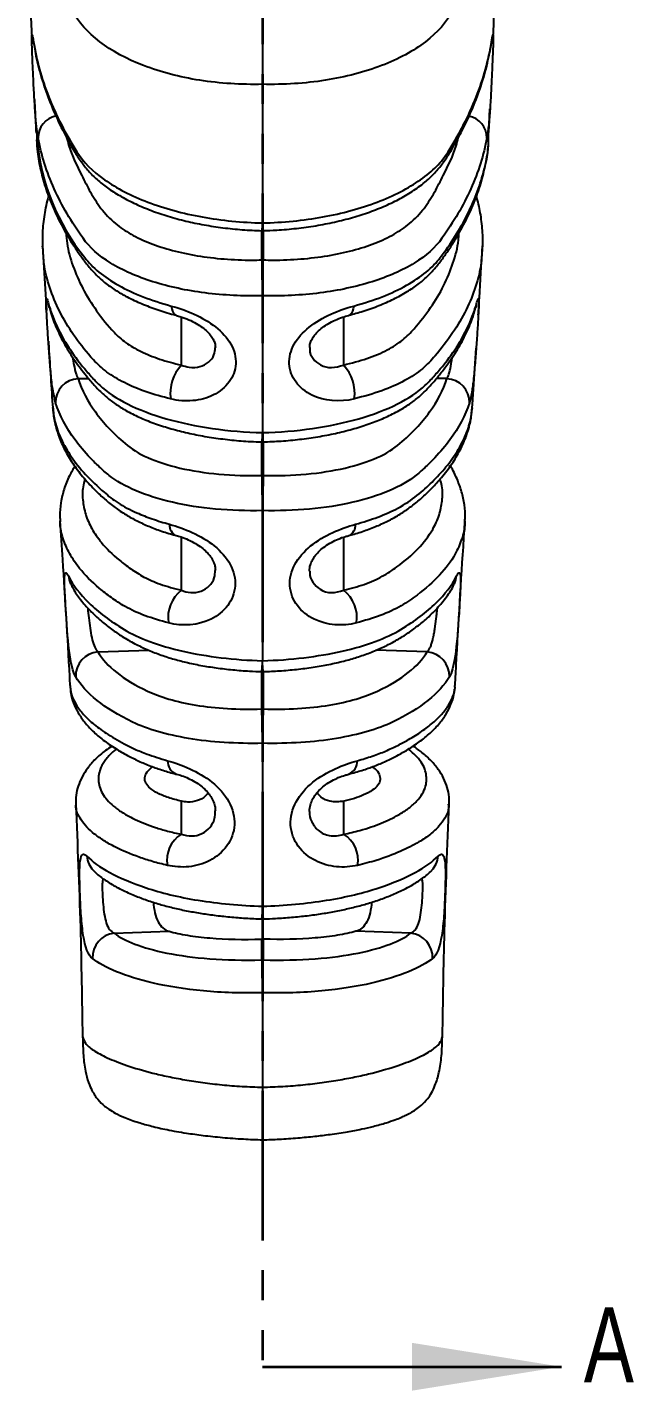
# Model space of a CAD drawing. Header units: millimetres. Extents: x 1 to 107, y 1 to 69.
# Drawn here: x 47.83 to 54.27, y 25.86 to 40.33 of the extents above; entities that cross this region are included whole.
import ezdxf

# ---------------------------------------------------------------- set-up
doc = ezdxf.new("R2010")
doc.units = ezdxf.units.MM
doc.header["$LTSCALE"] = 0.25
doc.linetypes.add('PHANTOM', pattern=[12.7, 6.35, -1.27, 1.27, -1.27, 1.27, -1.27])
doc.styles.add('SLDTEXTSTYLE0', font='TXT', dxfattribs={"width": 0.75})

msp = doc.modelspace()

# ---------------------------------------------------------------- linework, layer by layer
at = {"color": 7, "linetype": 'PHANTOM', "lineweight": 35}
msp.add_line((50.325, 54.442), (50.325, 26.113), dxfattribs=at)
at = {"color": 7, "linetype": 'Continuous', "lineweight": 25}
for p, q in [((50.325, 40.409), (50.325, 39.728)), ((52.728, 39.215), (52.741, 39.468)), ((47.927, 39.21), (47.929, 39.14)), ((52.725, 39.155), (52.724, 39.215)), ((52.726, 39.135), (52.726, 39.155)), ((47.987, 38.008), (48.03, 37.326)), ((47.993, 37.973), (47.989, 38.008)), ((52.658, 38.013), (52.655, 37.955)), ((52.555, 36.329), (52.594, 36.928)), ((48.095, 36.326), (48.098, 36.301)), ((52.55, 36.298), (52.554, 36.329)), ((48.176, 35.081), (48.177, 35.094)), ((52.473, 35.095), (52.473, 35.081)), ((48.287, 34.424), (48.287, 34.424)), ((49.463, 31.766), (49.463, 32.116)), ((51.187, 31.766), (51.187, 32.116)), ((48.748, 30.716), (49.332, 30.736)), ((51.901, 30.716), (51.317, 30.736)), ((50.316, 30.433), (50.316, 30.653)), ((50.333, 30.653), (50.333, 30.433))]:
    msp.add_line(p, q, dxfattribs=at)
at = {"color": 8, "linetype": 'Continuous', "lineweight": 25}
for p, q in [((47.894, 40.157), (47.892, 40.18)), ((52.758, 40.18), (52.755, 40.157)), ((47.941, 39.159), (47.931, 39.232)), ((52.712, 39.18), (52.708, 39.159)), ((50.316, 37.863), (50.316, 38.174)), ((50.333, 38.175), (50.333, 37.863)), ((49.463, 36.747), (49.463, 37.258)), ((51.187, 36.747), (51.187, 37.258)), ((48.366, 36.603), (48.476, 36.606)), ((52.283, 36.603), (52.173, 36.606)), ((48.127, 36.346), (48.103, 36.453)), ((50.316, 35.576), (50.316, 35.932)), ((50.333, 35.931), (50.333, 35.576)), ((49.463, 34.356), (49.463, 34.921)), ((51.187, 34.356), (51.187, 34.921)), ((48.576, 33.702), (49.119, 33.72)), ((52.073, 33.702), (51.528, 33.72)), ((50.316, 33.096), (50.316, 33.493)), ((50.333, 33.493), (50.333, 33.096))]:
    msp.add_line(p, q, dxfattribs=at)
at = {"color": 7, "linetype": 'Continuous', "lineweight": 35}
msp.add_line((50.325, 26.113), (53.5, 26.113), dxfattribs=at)
at = {"color": 8, "linetype": 'Continuous', "lineweight": 25, "flags": 128}
for points in [[(50.331, 38.173), (50.331, 38.173), (50.33, 38.177), (50.329, 38.187), (50.328, 38.204), (50.326, 38.227), (50.325, 38.256)], [(48.059, 37.357), (48.059, 37.357), (48.052, 37.398)], [(49.355, 37.374), (49.36, 37.344), (49.368, 37.318), (49.378, 37.297), (49.392, 37.283), (49.407, 37.275), (49.408, 37.275)], [(51.294, 37.374), (51.289, 37.344), (51.281, 37.318), (51.271, 37.297), (51.257, 37.283), (51.242, 37.275), (51.242, 37.275)], [(52.597, 37.398), (52.59, 37.357), (52.59, 37.357)], [(50.317, 33.492), (50.317, 33.492), (50.318, 33.496), (50.319, 33.506), (50.32, 33.523), (50.322, 33.547), (50.323, 33.575), (50.325, 33.609)], [(50.332, 33.492), (50.332, 33.492), (50.331, 33.496), (50.33, 33.506), (50.329, 33.523), (50.328, 33.547), (50.326, 33.575), (50.325, 33.609)]]:
    msp.add_lwpolyline(points, dxfattribs=at)
at = {"color": 8, "linetype": 'Continuous', "lineweight": 25}
for centre, radius, start, end in [((48.176, 39.16), 0.236, 100.9789, 180.2056), ((52.468, 39.156), 0.24, 0.6944, 78.2904), ((50.241, 39.348), 2.321, 185.137, 218.9459), ((49.876, 38.25), 0.449, 350.0526, 0.6967), ((49.62, 36.031), 0.705, 351.7797, 359.8715), ((51.051, 36.032), 0.726, 180.2177, 188.0696), ((49.459, 35.049), 0.123, 176.5123, 245.0131), ((51.19, 35.049), 0.123, 294.8909, 3.5025), ((48.482, 34.524), 0.219, 184.0306, 206.7478), ((52.167, 34.524), 0.219, 333.323, 355.9693), ((49.468, 32.544), 0.152, 178.9116, 247.1578), ((51.181, 32.544), 0.151, 292.6932, 1.1054), ((48.687, 31.544), 0.227, 182.691, 225.0428), ((51.962, 31.544), 0.227, 314.9755, 357.3089), ((49.13, 31.005), 1.195, 353.3434, 359.8719), ((51.521, 31.005), 1.196, 180.1305, 186.6532)]:
    msp.add_arc(centre, radius, start, end, dxfattribs=at)
at = {"color": 7, "linetype": 'Continuous', "lineweight": 25}
for centre, radius, start, end in [((50.325, 38.423), 0.25, 268.4704, 271.5296), ((50.325, 37.579), 0.285, 88.2446, 91.7554), ((58.363, 37.858), 8.047, 179.958, 182.6686), ((42.286, 37.858), 8.047, 357.3314, 0.042), ((49.778, 36.449), 0.433, 136.6186, 188.1391), ((50.871, 36.449), 0.433, 351.8609, 43.3814), ((48.379, 36.351), 0.252, 92.9911, 181.1624), ((52.27, 36.351), 0.252, 358.8376, 87.0089), ((50.325, 36.18), 0.25, 268.3594, 271.6406), ((58.693, 35.585), 8.377, 180.0607, 182.616), ((50.325, 35.303), 0.273, 88.1684, 91.8316), ((41.957, 35.585), 8.377, 357.384, 359.9393), ((49.682, 34.071), 0.36, 127.5527, 189.6747), ((50.967, 34.071), 0.36, 350.3253, 52.4473), ((48.598, 33.445), 0.258, 94.793, 181.9434), ((52.052, 33.445), 0.258, 358.0566, 85.207), ((50.325, 33.742), 0.25, 268.259, 271.741), ((59.005, 33.123), 8.69, 180.178, 182.5739), ((50.325, 32.832), 0.264, 88.1059, 91.8941), ((41.644, 33.123), 8.69, 357.4261, 359.822), ((49.628, 31.494), 0.319, 121.2396, 190.4549), ((51.021, 31.494), 0.319, 349.5451, 58.7604), ((50.325, 31.117), 0.25, 268.1704, 271.8296), ((48.78, 30.456), 0.262, 96.8819, 181.926), ((51.87, 30.456), 0.262, 358.074, 83.1181), ((59.345, 30.483), 9.029, 180.3175, 182.5389), ((50.325, 30.176), 0.257, 88.0575, 91.9425), ((41.304, 30.483), 9.029, 357.4611, 359.6825)]:
    msp.add_arc(centre, radius, start, end, dxfattribs=at)
for points, knots in [([(47.826, 42.363), (47.827, 42.095), (47.831, 41.491), (47.85, 40.782), (47.869, 40.335), (47.874, 40.235)], [0, 0, 0, 0, 0.382042, 0.862355, 1, 1, 1, 1]), ([(52.775, 40.23), (52.789, 40.582), (52.817, 41.305), (52.821, 42.004), (52.823, 42.363)], [0, 0, 0, 0, 0.487192, 1, 1, 1, 1]), ([(50.325, 39.728), (50.096, 39.723), (49.874, 39.737), (49.443, 39.804), (49.243, 39.857), (48.7, 40.065), (48.432, 40.27), (48.306, 40.504)], [0, 0, 0, 0, 0.25, 0.25, 0.5, 0.5, 1, 1, 1, 1]), ([(52.343, 40.504), (52.281, 40.388), (52.184, 40.278), (51.927, 40.081), (51.77, 39.996), (51.407, 39.857), (51.208, 39.805), (50.776, 39.737), (50.553, 39.723), (50.325, 39.728)], [0, 0, 0, 0, 0.25, 0.25, 0.5, 0.5, 0.75, 0.75, 1, 1, 1, 1]), ([(52.775, 40.248), (52.776, 40.231), (52.776, 40.198), (52.771, 40.071), (52.764, 39.903), (52.755, 39.708), (52.745, 39.508), (52.731, 39.329), (52.72, 39.224), (52.713, 39.185), (52.712, 39.18)], [0, 0, 0, 0, 0.139308, 0.278023, 0.416755, 0.556072, 0.696442, 0.838016, 0.980491, 1, 1, 1, 1]), ([(47.931, 39.232), (47.928, 39.248), (47.92, 39.303), (47.909, 39.446), (47.897, 39.639), (47.888, 39.839), (47.88, 40.02), (47.875, 40.156), (47.872, 40.229), (47.874, 40.235), (47.874, 40.236)], [0, 0, 0, 0, 0.063477, 0.219055, 0.373135, 0.525923, 0.678114, 0.830427, 0.983313, 1, 1, 1, 1]), ([(47.887, 40.199), (47.887, 40.198), (47.887, 40.196), (47.89, 40.182), (47.893, 40.164), (47.894, 40.156)], [0, 0, 0, 0, 0.265713, 0.681379, 1, 1, 1, 1]), ([(47.892, 40.18), (47.923, 39.984), (47.978, 39.788), (48.132, 39.397), (48.233, 39.202), (48.354, 39.01)], [0, 0, 0, 0, 0.5, 0.5, 1, 1, 1, 1]), ([(47.899, 40.149), (47.903, 40.118), (47.919, 40.009), (47.967, 39.822), (48.044, 39.588), (48.142, 39.355), (48.243, 39.162), (48.327, 39.011), (48.402, 38.898), (48.483, 38.797), (48.579, 38.703), (48.692, 38.616), (48.825, 38.533), (48.976, 38.456), (49.143, 38.386), (49.322, 38.325), (49.509, 38.275), (49.704, 38.234), (49.904, 38.204), (50.11, 38.182), (50.248, 38.177), (50.318, 38.174)], [0, 0, 0, 0, 0.03683, 0.129841, 0.223648, 0.318276, 0.41342, 0.464409, 0.50643, 0.544987, 0.581336, 0.619858, 0.660329, 0.70296, 0.745821, 0.788549, 0.830835, 0.872703, 0.914903, 0.95744, 1, 1, 1, 1]), ([(50.331, 38.175), (50.379, 38.176), (50.498, 38.179), (50.685, 38.197), (50.891, 38.225), (51.091, 38.264), (51.282, 38.312), (51.463, 38.37), (51.633, 38.438), (51.791, 38.514), (51.935, 38.601), (52.059, 38.693), (52.16, 38.79), (52.24, 38.888), (52.311, 38.993), (52.373, 39.103), (52.453, 39.25), (52.549, 39.448), (52.639, 39.684), (52.71, 39.921), (52.74, 40.079), (52.754, 40.157)], [0, 0, 0, 0, 0.029426, 0.072384, 0.115285, 0.158074, 0.200752, 0.243054, 0.285257, 0.327963, 0.371045, 0.414488, 0.450929, 0.488677, 0.528678, 0.572197, 0.62148, 0.71639, 0.812007, 0.906891, 1, 1, 1, 1]), ([(52.296, 39.01), (52.326, 39.059), (52.355, 39.106), (52.41, 39.203), (52.436, 39.251), (52.511, 39.397), (52.555, 39.494), (52.672, 39.788), (52.726, 39.984), (52.758, 40.18)], [0, 0, 0, 0, 0.125, 0.125, 0.25, 0.25, 0.5, 0.5, 1, 1, 1, 1]), ([(52.755, 40.156), (52.757, 40.166), (52.758, 40.177), (52.759, 40.181), (52.759, 40.181)], [0, 0, 0, 0, 0.986771, 1, 1, 1, 1]), ([(52.759, 40.181), (52.761, 40.189), (52.763, 40.199), (52.762, 40.198), (52.762, 40.198)], [0, 0, 0, 0, 0.711882, 1, 1, 1, 1]), ([(50.325, 39.728), (50.325, 39.606), (50.325, 39.361), (50.325, 38.874), (50.325, 38.503), (50.325, 38.256)], [0, 0, 0, 0, 0.0394172, 0.0789277, 0.1537395, 0.1537395, 0.1537395, 0.1537395]), ([(47.902, 39.568), (47.904, 39.522), (47.909, 39.404), (47.916, 39.283), (47.92, 39.209)], [0, 0, 0, 0, 0.3853079, 1, 1, 1, 1]), ([(47.924, 39.139), (47.927, 39.097), (47.933, 38.987), (47.967, 38.812), (48.023, 38.611), (48.101, 38.41), (48.199, 38.21), (48.301, 38.039), (48.392, 37.905), (48.468, 37.803), (48.552, 37.708), (48.647, 37.622), (48.759, 37.542), (48.889, 37.468), (49.038, 37.398), (49.204, 37.336), (49.328, 37.295), (49.399, 37.278), (49.408, 37.276)], [0, 0, 0, 0, 0.061228, 0.158422, 0.256842, 0.356702, 0.458091, 0.560961, 0.618637, 0.671435, 0.715898, 0.75741, 0.80173, 0.846375, 0.895637, 0.94468, 0.99299, 1, 1, 1, 1]), ([(48.419, 38.093), (48.295, 38.265), (48.192, 38.441), (48.032, 38.797), (47.975, 38.977), (47.941, 39.159)], [0, 0, 0, 0, 0.5, 0.5, 1, 1, 1, 1]), ([(51.241, 37.276), (51.292, 37.29), (51.404, 37.321), (51.563, 37.378), (51.72, 37.447), (51.858, 37.523), (51.978, 37.602), (52.076, 37.687), (52.158, 37.774), (52.23, 37.867), (52.3, 37.967), (52.391, 38.108), (52.49, 38.285), (52.583, 38.492), (52.654, 38.699), (52.701, 38.906), (52.724, 39.046), (52.725, 39.117), (52.725, 39.119)], [0, 0, 0, 0, 0.04134, 0.090725, 0.139806, 0.189759, 0.234824, 0.276597, 0.319651, 0.365352, 0.415106, 0.47986, 0.585794, 0.690706, 0.794189, 0.896107, 0.99647, 1, 1, 1, 1]), ([(52.708, 39.159), (52.674, 38.977), (52.617, 38.797), (52.497, 38.53), (52.451, 38.441), (52.349, 38.266), (52.292, 38.181), (52.23, 38.093)], [0, 0, 0, 0, 0.5, 0.5, 0.75, 0.75, 1, 1, 1, 1]), ([(48.354, 39.01), (48.419, 38.904), (48.518, 38.805), (48.71, 38.67), (48.782, 38.626), (48.936, 38.547), (49.019, 38.511), (49.282, 38.411), (49.48, 38.357), (49.89, 38.283), (50.107, 38.261), (50.325, 38.256)], [0, 0, 0, 0, 0.25, 0.25, 0.375, 0.375, 0.5, 0.5, 0.75, 0.75, 1, 1, 1, 1]), ([(50.325, 38.256), (50.542, 38.261), (50.759, 38.283), (51.169, 38.357), (51.367, 38.411), (51.63, 38.511), (51.713, 38.547), (51.867, 38.626), (51.939, 38.67), (52.067, 38.76), (52.124, 38.807), (52.221, 38.905), (52.263, 38.957), (52.296, 39.01)], [0, 0, 0, 0, 0.25, 0.25, 0.5, 0.5, 0.625, 0.625, 0.75, 0.75, 0.875, 0.875, 1, 1, 1, 1]), ([(48.053, 38.542), (48.05, 38.533), (48.026, 38.459), (48.002, 38.321), (47.983, 38.141), (47.988, 38.025), (47.99, 37.974)], [0, 0, 0, 0, 0.052885, 0.393519, 0.729504, 1, 1, 1, 1]), ([(52.658, 37.954), (52.66, 37.965), (52.668, 38.039), (52.662, 38.176), (52.643, 38.362), (52.612, 38.484), (52.597, 38.543)], [0, 0, 0, 0, 0.056531, 0.376119, 0.694209, 1, 1, 1, 1]), ([(50.325, 37.483), (50.117, 37.478), (49.912, 37.488), (49.518, 37.538), (49.329, 37.579), (48.991, 37.685), (48.838, 37.753), (48.587, 37.907), (48.486, 37.997), (48.419, 38.093)], [0, 0, 0, 0, 0.25, 0.25, 0.5, 0.5, 0.75, 0.75, 1, 1, 1, 1]), ([(52.23, 38.093), (52.163, 37.997), (52.062, 37.907), (51.811, 37.753), (51.658, 37.685), (51.32, 37.579), (51.131, 37.538), (50.738, 37.488), (50.533, 37.478), (50.325, 37.483)], [0, 0, 0, 0, 0.25, 0.25, 0.5, 0.5, 0.75, 0.75, 1, 1, 1, 1]), ([(52.617, 37.279), (52.621, 37.34), (52.636, 37.578), (52.65, 37.81), (52.66, 37.984)], [0, 0, 0, 0, 0.253994, 1, 1, 1, 1]), ([(48.436, 37.889), (48.476, 37.836), (48.527, 37.783), (48.647, 37.685), (48.717, 37.638), (48.874, 37.55), (48.962, 37.509), (49.149, 37.436), (49.249, 37.403), (49.355, 37.374)], [0, 0, 0, 0, 0.25, 0.25, 0.5, 0.5, 0.75, 0.75, 1, 1, 1, 1]), ([(51.294, 37.374), (51.507, 37.432), (51.696, 37.506), (51.933, 37.638), (52.002, 37.685), (52.122, 37.783), (52.174, 37.836), (52.213, 37.889)], [0, 0, 0, 0, 0.5, 0.5, 0.75, 0.75, 1, 1, 1, 1]), ([(48.103, 36.453), (48.103, 36.454), (48.094, 36.49), (48.081, 36.609), (48.064, 36.794), (48.05, 36.994), (48.038, 37.18), (48.03, 37.325), (48.025, 37.406), (48.027, 37.418), (48.027, 37.418)], [0, 0, 0, 0, 0.002771, 0.172034, 0.338661, 0.503062, 0.666438, 0.829976, 0.994346, 1, 1, 1, 1]), ([(48.052, 37.398), (48.092, 37.252), (48.158, 37.107), (48.294, 36.89), (48.345, 36.818), (48.432, 36.71), (48.462, 36.675), (48.526, 36.603), (48.558, 36.568), (48.672, 36.461), (48.772, 36.394), (49.01, 36.275), (49.15, 36.222), (49.453, 36.134), (49.621, 36.099), (49.965, 36.049), (50.144, 36.034), (50.325, 36.03)], [0, 0, 0, 0, 0.25, 0.25, 0.375, 0.375, 0.4375, 0.4375, 0.5, 0.5, 0.625, 0.625, 0.75, 0.75, 0.875, 0.875, 1, 1, 1, 1]), ([(48.054, 37.372), (48.055, 37.371), (48.055, 37.37), (48.058, 37.361), (48.059, 37.356)], [0, 0, 0, 0, 0.549657, 1, 1, 1, 1]), ([(48.061, 37.358), (48.066, 37.339), (48.085, 37.262), (48.138, 37.13), (48.222, 36.961), (48.33, 36.792), (48.434, 36.656), (48.531, 36.538), (48.62, 36.447), (48.716, 36.366), (48.828, 36.289), (48.958, 36.218), (49.107, 36.153), (49.269, 36.095), (49.44, 36.047), (49.619, 36.006), (49.806, 35.974), (50, 35.95), (50.172, 35.936), (50.278, 35.933), (50.317, 35.932)], [0, 0, 0, 0, 0.029639, 0.118995, 0.20983, 0.302272, 0.395437, 0.45119, 0.501048, 0.544137, 0.587942, 0.636677, 0.685525, 0.733888, 0.78156, 0.828353, 0.875748, 0.923469, 0.971439, 1, 1, 1, 1]), ([(49.355, 37.374), (49.435, 37.353), (49.518, 37.324), (49.68, 37.25), (49.759, 37.205), (49.894, 37.098), (49.951, 37.036), (50.026, 36.902), (50.044, 36.83), (50.036, 36.691), (50.011, 36.624), (49.928, 36.511), (49.869, 36.463), (49.736, 36.396), (49.66, 36.376), (49.506, 36.363), (49.426, 36.369), (49.349, 36.388)], [0, 0, 0, 0, 0.125, 0.125, 0.25, 0.25, 0.375, 0.375, 0.5, 0.5, 0.625, 0.625, 0.75, 0.75, 0.875, 0.875, 1, 1, 1, 1]), ([(50.325, 37.483), (50.325, 37.458), (50.325, 37.161), (50.325, 36.681), (50.325, 36.214), (50.325, 36.03)], [0.230589, 0.230589, 0.230589, 0.230589, 0.2377922, 0.3176376, 0.3689916, 0.3689916, 0.3689916, 0.3689916]), ([(50.325, 36.03), (50.505, 36.034), (50.684, 36.049), (51.029, 36.099), (51.196, 36.134), (51.499, 36.222), (51.639, 36.275), (51.877, 36.394), (51.977, 36.461), (52.091, 36.568), (52.123, 36.603), (52.187, 36.675), (52.217, 36.71), (52.304, 36.818), (52.356, 36.89), (52.492, 37.107), (52.557, 37.252), (52.597, 37.398)], [0, 0, 0, 0, 0.125, 0.125, 0.25, 0.25, 0.375, 0.375, 0.5, 0.5, 0.5625, 0.5625, 0.625, 0.625, 0.75, 0.75, 1, 1, 1, 1]), ([(50.332, 35.931), (50.395, 35.934), (50.525, 35.939), (50.72, 35.958), (50.913, 35.985), (51.1, 36.021), (51.278, 36.065), (51.445, 36.117), (51.601, 36.177), (51.745, 36.245), (51.871, 36.32), (51.978, 36.401), (52.069, 36.485), (52.151, 36.577), (52.226, 36.671), (52.315, 36.788), (52.413, 36.936), (52.501, 37.106), (52.56, 37.248), (52.581, 37.333), (52.588, 37.358)], [0, 0, 0, 0, 0.045877, 0.093721, 0.14173, 0.18973, 0.237655, 0.285457, 0.332993, 0.381659, 0.431294, 0.475694, 0.520546, 0.570851, 0.624539, 0.68528, 0.774358, 0.868524, 0.961302, 1, 1, 1, 1]), ([(51.301, 36.388), (51.145, 36.351), (50.982, 36.362), (50.78, 36.463), (50.723, 36.509), (50.638, 36.625), (50.613, 36.691), (50.606, 36.83), (50.624, 36.902), (50.698, 37.035), (50.754, 37.097), (50.889, 37.204), (50.969, 37.25), (51.131, 37.324), (51.214, 37.353), (51.294, 37.374)], [0, 0, 0, 0, 0.25, 0.25, 0.375, 0.375, 0.5, 0.5, 0.625, 0.625, 0.75, 0.75, 0.875, 0.875, 1, 1, 1, 1]), ([(52.622, 37.399), (52.622, 37.387), (52.622, 37.353), (52.614, 37.234), (52.604, 37.063), (52.59, 36.865), (52.574, 36.674), (52.561, 36.541), (52.552, 36.493), (52.551, 36.487)], [0, 0, 0, 0, 0.090498, 0.264264, 0.438348, 0.61372, 0.791181, 0.971023, 1, 1, 1, 1]), ([(52.59, 37.356), (52.591, 37.36), (52.594, 37.37), (52.594, 37.371), (52.595, 37.372)], [0, 0, 0, 0, 0.3969, 1, 1, 1, 1]), ([(49.408, 37.274), (49.424, 37.27), (49.467, 37.259), (49.54, 37.231), (49.619, 37.192), (49.686, 37.148), (49.741, 37.101), (49.781, 37.055), (49.808, 37.009), (49.823, 36.968), (49.823, 36.945), (49.824, 36.934)], [0, 0, 0, 0, 0.082267, 0.216509, 0.338361, 0.451021, 0.557894, 0.66437, 0.772938, 0.890177, 1, 1, 1, 1]), ([(50.826, 36.933), (50.826, 36.943), (50.826, 36.966), (50.84, 37.006), (50.866, 37.053), (50.907, 37.1), (50.96, 37.146), (51.025, 37.189), (51.097, 37.226), (51.172, 37.255), (51.219, 37.269), (51.242, 37.275)], [0, 0, 0, 0, 0.104063, 0.223339, 0.338313, 0.440339, 0.551426, 0.654182, 0.767797, 0.890268, 1, 1, 1, 1]), ([(48.05, 37.002), (48.05, 36.995), (48.064, 36.773), (48.079, 36.546), (48.094, 36.326)], [0, 0, 0, 0, 0.029611, 1, 1, 1, 1]), ([(48.366, 36.603), (48.406, 36.482), (48.467, 36.364), (48.633, 36.134), (48.739, 36.022), (48.928, 35.86), (49.009, 35.809), (49.206, 35.721), (49.319, 35.684), (49.703, 35.595), (50.007, 35.567), (50.316, 35.576)], [0, 0, 0, 0, 0.25, 0.25, 0.5, 0.5, 0.625, 0.625, 0.75, 0.75, 1, 1, 1, 1]), ([(50.333, 35.576), (50.643, 35.567), (50.947, 35.595), (51.33, 35.684), (51.443, 35.721), (51.64, 35.809), (51.721, 35.86), (51.91, 36.022), (52.016, 36.134), (52.182, 36.364), (52.243, 36.482), (52.283, 36.603)], [0, 0, 0, 0, 0.25, 0.25, 0.375, 0.375, 0.5, 0.5, 0.75, 0.75, 1, 1, 1, 1]), ([(50.325, 35.202), (50.155, 35.198), (49.987, 35.204), (49.665, 35.233), (49.511, 35.257), (49.224, 35.323), (49.096, 35.364), (48.869, 35.46), (48.771, 35.516), (48.656, 35.606), (48.623, 35.637), (48.557, 35.699), (48.525, 35.73), (48.436, 35.824), (48.382, 35.888), (48.24, 36.081), (48.171, 36.213), (48.127, 36.346)], [0, 0, 0, 0, 0.125, 0.125, 0.25, 0.25, 0.375, 0.375, 0.5, 0.5, 0.5625, 0.5625, 0.625, 0.625, 0.75, 0.75, 1, 1, 1, 1]), ([(52.522, 36.346), (52.478, 36.212), (52.409, 36.082), (52.268, 35.889), (52.215, 35.826), (52.125, 35.732), (52.094, 35.7), (52.028, 35.638), (51.994, 35.608), (51.88, 35.517), (51.782, 35.461), (51.555, 35.364), (51.427, 35.324), (51.139, 35.257), (50.986, 35.233), (50.663, 35.204), (50.494, 35.198), (50.325, 35.202)], [0, 0, 0, 0, 0.25, 0.25, 0.375, 0.375, 0.4375, 0.4375, 0.5, 0.5, 0.625, 0.625, 0.75, 0.75, 0.875, 0.875, 1, 1, 1, 1]), ([(48.095, 36.3), (48.1, 36.251), (48.111, 36.153), (48.153, 36.008), (48.213, 35.863), (48.295, 35.721), (48.397, 35.58), (48.509, 35.455), (48.619, 35.348), (48.726, 35.258), (48.838, 35.179), (48.957, 35.109), (49.081, 35.049), (49.218, 34.995), (49.327, 34.959), (49.394, 34.942), (49.408, 34.939)], [0, 0, 0, 0, 0.091851, 0.184971, 0.279341, 0.375704, 0.474365, 0.575159, 0.648613, 0.714624, 0.775214, 0.831358, 0.883956, 0.933856, 0.987012, 1, 1, 1, 1]), ([(51.241, 34.939), (51.26, 34.944), (51.329, 34.961), (51.442, 34.999), (51.576, 35.052), (51.702, 35.114), (51.819, 35.184), (51.928, 35.262), (52.031, 35.349), (52.13, 35.445), (52.236, 35.562), (52.339, 35.697), (52.427, 35.845), (52.493, 35.996), (52.537, 36.147), (52.548, 36.248), (52.554, 36.298)], [0, 0, 0, 0, 0.018206, 0.06801, 0.12026, 0.173166, 0.229216, 0.289046, 0.353378, 0.423442, 0.505619, 0.608444, 0.709971, 0.809485, 0.906689, 1, 1, 1, 1]), ([(48.331, 35.676), (48.311, 35.642), (48.264, 35.562), (48.214, 35.431), (48.181, 35.288), (48.169, 35.171), (48.175, 35.102), (48.177, 35.082)], [0, 0, 0, 0, 0.183317, 0.427801, 0.665886, 0.898217, 1, 1, 1, 1]), ([(52.473, 35.081), (52.474, 35.096), (52.481, 35.156), (52.471, 35.265), (52.443, 35.404), (52.392, 35.54), (52.35, 35.631), (52.32, 35.676), (52.319, 35.677)], [0, 0, 0, 0, 0.07112, 0.299113, 0.526541, 0.757622, 0.994493, 1, 1, 1, 1]), ([(50.325, 35.202), (50.325, 35.08), (50.325, 34.658), (50.325, 34.126), (50.325, 33.712), (50.325, 33.609)], [0.4446844, 0.4446844, 0.4446844, 0.4446844, 0.4779191, 0.5582584, 0.5850421, 0.5850421, 0.5850421, 0.5850421]), ([(48.173, 35.093), (48.182, 34.956), (48.217, 34.412), (48.254, 33.828), (48.277, 33.377), (48.278, 33.344)], [0, 0, 0, 0, 0.237633, 0.945134, 1, 1, 1, 1]), ([(49.337, 35.057), (49.415, 35.035), (49.497, 35.007), (49.66, 34.932), (49.742, 34.884), (49.882, 34.77), (49.942, 34.704), (50.02, 34.557), (50.038, 34.478), (50.028, 34.328), (50, 34.255), (49.91, 34.134), (49.848, 34.084), (49.641, 33.982), (49.476, 33.973), (49.327, 34.01)], [0, 0, 0, 0, 0.125, 0.125, 0.25, 0.25, 0.375, 0.375, 0.5, 0.5, 0.625, 0.625, 0.75, 0.75, 1, 1, 1, 1]), ([(51.322, 34.01), (51.173, 33.973), (51.01, 33.982), (50.803, 34.084), (50.741, 34.132), (50.65, 34.254), (50.621, 34.326), (50.611, 34.478), (50.629, 34.557), (50.707, 34.702), (50.766, 34.77), (50.906, 34.883), (50.988, 34.931), (51.152, 35.007), (51.235, 35.035), (51.312, 35.057)], [0, 0, 0, 0, 0.25, 0.25, 0.375, 0.375, 0.5, 0.5, 0.625, 0.625, 0.75, 0.75, 0.875, 0.875, 1, 1, 1, 1]), ([(52.371, 33.344), (52.373, 33.386), (52.398, 33.883), (52.435, 34.467), (52.47, 35.002), (52.476, 35.095)], [0, 0, 0, 0, 0.071147, 0.838918, 1, 1, 1, 1]), ([(49.407, 34.937), (49.425, 34.933), (49.465, 34.922), (49.535, 34.895), (49.609, 34.857), (49.677, 34.812), (49.733, 34.763), (49.775, 34.712), (49.805, 34.661), (49.822, 34.611), (49.823, 34.582), (49.824, 34.568)], [0, 0, 0, 0, 0.094526, 0.219279, 0.343973, 0.456366, 0.562178, 0.667244, 0.774718, 0.890586, 1, 1, 1, 1]), ([(50.825, 34.56), (50.825, 34.562), (50.822, 34.582), (50.83, 34.621), (50.851, 34.675), (50.885, 34.727), (50.931, 34.777), (50.989, 34.825), (51.058, 34.867), (51.132, 34.902), (51.195, 34.925), (51.23, 34.934), (51.242, 34.937)], [0, 0, 0, 0, 0.016603, 0.155947, 0.269662, 0.375746, 0.474128, 0.580567, 0.693074, 0.808996, 0.933971, 1, 1, 1, 1]), ([(48.34, 33.436), (48.311, 33.484), (48.288, 33.585), (48.255, 33.851), (48.243, 34.016), (48.23, 34.233), (48.226, 34.301), (48.221, 34.414), (48.221, 34.46), (48.225, 34.555), (48.238, 34.559), (48.263, 34.508)], [0, 0, 0, 0, 0.25, 0.25, 0.5, 0.5, 0.625, 0.625, 0.75, 0.75, 1, 1, 1, 1]), ([(48.263, 34.508), (48.311, 34.412), (48.384, 34.316), (48.532, 34.173), (48.588, 34.125), (48.711, 34.032), (48.778, 33.986), (48.931, 33.894), (49.024, 33.851), (49.233, 33.774), (49.351, 33.739), (49.733, 33.652), (50.027, 33.616), (50.325, 33.609)], [0, 0, 0, 0, 0.25, 0.25, 0.375, 0.375, 0.5, 0.5, 0.625, 0.625, 0.75, 0.75, 1, 1, 1, 1]), ([(50.325, 33.609), (50.622, 33.616), (50.915, 33.652), (51.297, 33.739), (51.416, 33.774), (51.625, 33.851), (51.717, 33.894), (51.871, 33.986), (51.938, 34.032), (52.061, 34.125), (52.117, 34.172), (52.265, 34.315), (52.338, 34.412), (52.386, 34.508)], [0, 0, 0, 0, 0.25, 0.25, 0.375, 0.375, 0.5, 0.5, 0.625, 0.625, 0.75, 0.75, 1, 1, 1, 1]), ([(52.428, 34.479), (52.429, 34.442), (52.427, 34.39), (52.421, 34.264), (52.417, 34.191), (52.402, 33.954), (52.389, 33.785), (52.37, 33.657)], [0, 0, 0, 0, 0.25, 0.25, 0.5, 0.5, 1, 1, 1, 1]), ([(48.288, 34.426), (48.296, 34.409), (48.323, 34.35), (48.391, 34.255), (48.49, 34.139), (48.602, 34.034), (48.716, 33.945), (48.834, 33.864), (48.96, 33.792), (49.094, 33.728), (49.227, 33.675), (49.365, 33.63), (49.511, 33.591), (49.667, 33.558), (49.834, 33.532), (50.008, 33.511), (50.17, 33.498), (50.274, 33.495), (50.317, 33.493)], [0, 0, 0, 0, 0.036345, 0.125407, 0.217682, 0.312516, 0.387469, 0.455323, 0.527191, 0.588066, 0.6447, 0.697824, 0.748252, 0.801953, 0.853911, 0.907483, 0.961533, 1, 1, 1, 1]), ([(50.332, 33.493), (50.39, 33.495), (50.509, 33.5), (50.686, 33.516), (50.863, 33.538), (51.031, 33.568), (51.187, 33.603), (51.332, 33.645), (51.469, 33.693), (51.6, 33.749), (51.727, 33.812), (51.847, 33.885), (51.958, 33.964), (52.071, 34.056), (52.182, 34.163), (52.281, 34.285), (52.341, 34.374), (52.361, 34.422), (52.363, 34.425)], [0, 0, 0, 0, 0.051605, 0.106055, 0.160435, 0.214672, 0.26854, 0.320215, 0.374633, 0.432435, 0.494249, 0.56052, 0.631213, 0.704288, 0.800799, 0.897515, 0.992754, 1, 1, 1, 1]), ([(52.363, 34.425), (52.363, 34.425), (52.363, 34.426), (52.363, 34.425), (52.363, 34.425)], [0, 0, 0, 0, 0.6475003, 1, 1, 1, 1]), ([(48.576, 33.702), (48.622, 33.626), (48.688, 33.553), (48.864, 33.413), (48.973, 33.347), (49.169, 33.255), (49.244, 33.226), (49.417, 33.176), (49.512, 33.154), (49.827, 33.103), (50.068, 33.088), (50.316, 33.096)], [0, 0, 0, 0, 0.25, 0.25, 0.5, 0.5, 0.625, 0.625, 0.75, 0.75, 1, 1, 1, 1]), ([(50.333, 33.096), (50.581, 33.088), (50.822, 33.103), (51.137, 33.154), (51.232, 33.176), (51.405, 33.226), (51.48, 33.255), (51.676, 33.347), (51.785, 33.413), (51.961, 33.553), (52.027, 33.626), (52.073, 33.702)], [0, 0, 0, 0, 0.25, 0.25, 0.375, 0.375, 0.5, 0.5, 0.75, 0.75, 1, 1, 1, 1]), ([(48.28, 33.344), (48.283, 33.316), (48.289, 33.254), (48.332, 33.156), (48.407, 33.051), (48.516, 32.944), (48.662, 32.835), (48.818, 32.744), (48.967, 32.67), (49.114, 32.608), (49.241, 32.57), (49.317, 32.547)], [0, 0, 0, 0, 0.1031477, 0.2283506, 0.3544439, 0.4835646, 0.6138421, 0.7533945, 0.8241582, 0.8954172, 1, 1, 1, 1]), ([(48.282, 33.327), (48.284, 33.306), (48.287, 33.249), (48.315, 33.158), (48.364, 33.054), (48.433, 32.955), (48.522, 32.858), (48.631, 32.764), (48.756, 32.679), (48.882, 32.606), (49.006, 32.544), (49.132, 32.491), (49.264, 32.445), (49.356, 32.417), (49.408, 32.405), (49.409, 32.405)], [0, 0, 0, 0, 0.048519, 0.135962, 0.225052, 0.318047, 0.416513, 0.520361, 0.627495, 0.717634, 0.795451, 0.867156, 0.93391, 0.997932, 1, 1, 1, 1]), ([(50.325, 32.732), (50.187, 32.729), (50.049, 32.732), (49.786, 32.749), (49.66, 32.763), (49.42, 32.803), (49.311, 32.828), (49.111, 32.886), (49.022, 32.92), (48.792, 33.028), (48.668, 33.106), (48.466, 33.267), (48.391, 33.35), (48.34, 33.436)], [0, 0, 0, 0, 0.125, 0.125, 0.25, 0.25, 0.375, 0.375, 0.5, 0.5, 0.75, 0.75, 1, 1, 1, 1]), ([(52.31, 33.436), (52.258, 33.35), (52.183, 33.267), (51.981, 33.106), (51.858, 33.028), (51.628, 32.92), (51.538, 32.886), (51.338, 32.828), (51.229, 32.803), (50.989, 32.763), (50.863, 32.749), (50.6, 32.732), (50.463, 32.729), (50.325, 32.732)], [0, 0, 0, 0, 0.25, 0.25, 0.5, 0.5, 0.625, 0.625, 0.75, 0.75, 0.875, 0.875, 1, 1, 1, 1]), ([(51.24, 32.405), (51.288, 32.418), (51.384, 32.444), (51.515, 32.49), (51.639, 32.542), (51.758, 32.602), (51.875, 32.668), (51.995, 32.748), (52.109, 32.84), (52.205, 32.94), (52.278, 33.042), (52.328, 33.144), (52.358, 33.232), (52.363, 33.286), (52.364, 33.305)], [0, 0, 0, 0, 0.066218, 0.134373, 0.206115, 0.282991, 0.366598, 0.46416, 0.572685, 0.682682, 0.77864, 0.869199, 0.955712, 1, 1, 1, 1]), ([(51.332, 32.547), (51.386, 32.563), (51.495, 32.595), (51.637, 32.65), (51.763, 32.709), (51.893, 32.779), (52.021, 32.859), (52.139, 32.95), (52.234, 33.043), (52.305, 33.137), (52.35, 33.231), (52.371, 33.3), (52.369, 33.337), (52.368, 33.344)], [0, 0, 0, 0, 0.0735624, 0.1481677, 0.225404, 0.3031397, 0.4125876, 0.522823, 0.6353576, 0.748615, 0.8614748, 0.974973, 1, 1, 1, 1]), ([(50.325, 32.732), (50.325, 32.432), (50.325, 31.861), (50.325, 31.278), (50.325, 31.003)], [0.6595354, 0.6595354, 0.6595354, 0.6595354, 0.7351715, 0.8017431, 0.8017431, 0.8017431, 0.8017431]), ([(48.726, 32.702), (48.703, 32.687), (48.636, 32.643), (48.55, 32.567), (48.467, 32.473), (48.407, 32.378), (48.365, 32.281), (48.342, 32.183), (48.342, 32.118), (48.343, 32.087)], [0, 0, 0, 0, 0.098521, 0.279714, 0.442443, 0.594432, 0.737302, 0.87453, 1, 1, 1, 1]), ([(52.306, 32.089), (52.307, 32.113), (52.309, 32.172), (52.289, 32.265), (52.25, 32.363), (52.193, 32.458), (52.116, 32.549), (52.027, 32.631), (51.956, 32.68), (51.924, 32.703)], [0, 0, 0, 0, 0.097646, 0.238916, 0.381285, 0.529633, 0.687972, 0.85808, 1, 1, 1, 1]), ([(49.463, 32.116), (49.415, 32.129), (49.318, 32.154), (49.208, 32.201), (49.127, 32.253), (49.08, 32.309), (49.07, 32.368), (49.092, 32.427), (49.136, 32.465), (49.157, 32.484)], [0, 0, 0, 0, 0.141565, 0.287235, 0.428801, 0.574474, 0.716015, 0.861659, 1, 1, 1, 1]), ([(49.317, 32.547), (49.391, 32.527), (49.47, 32.5), (49.632, 32.425), (49.715, 32.378), (49.861, 32.26), (49.925, 32.19), (50.01, 32.033), (50.031, 31.949), (50.022, 31.786), (49.992, 31.707), (49.899, 31.577), (49.835, 31.524), (49.694, 31.451), (49.618, 31.43), (49.464, 31.414), (49.388, 31.42), (49.315, 31.436)], [0, 0, 0, 0, 0.125, 0.125, 0.25, 0.25, 0.375, 0.375, 0.5, 0.5, 0.625, 0.625, 0.75, 0.75, 0.875, 0.875, 1, 1, 1, 1]), ([(51.335, 31.436), (51.262, 31.42), (51.186, 31.414), (51.034, 31.429), (50.956, 31.45), (50.817, 31.523), (50.752, 31.575), (50.658, 31.704), (50.628, 31.783), (50.618, 31.948), (50.639, 32.033), (50.724, 32.189), (50.787, 32.259), (50.933, 32.377), (51.016, 32.425), (51.178, 32.499), (51.258, 32.527), (51.332, 32.547)], [0, 0, 0, 0, 0.125, 0.125, 0.25, 0.25, 0.375, 0.375, 0.5, 0.5, 0.625, 0.625, 0.75, 0.75, 0.875, 0.875, 1, 1, 1, 1]), ([(51.49, 32.483), (51.499, 32.477), (51.537, 32.451), (51.567, 32.405), (51.58, 32.345), (51.555, 32.287), (51.496, 32.232), (51.409, 32.186), (51.305, 32.146), (51.226, 32.126), (51.187, 32.116)], [0, 0, 0, 0, 0.047407, 0.193447, 0.335305, 0.481281, 0.623075, 0.768981, 0.883429, 1, 1, 1, 1]), ([(49.41, 32.404), (49.428, 32.399), (49.468, 32.388), (49.535, 32.362), (49.604, 32.326), (49.669, 32.283), (49.725, 32.233), (49.769, 32.179), (49.801, 32.122), (49.821, 32.066), (49.823, 32.031), (49.824, 32.014)], [0, 0, 0, 0, 0.113307, 0.240963, 0.355293, 0.468197, 0.572517, 0.674884, 0.779717, 0.892786, 1, 1, 1, 1]), ([(50.825, 32.009), (50.825, 32.011), (50.822, 32.032), (50.832, 32.075), (50.853, 32.134), (50.889, 32.191), (50.936, 32.245), (50.995, 32.294), (51.062, 32.336), (51.133, 32.37), (51.193, 32.392), (51.227, 32.4), (51.239, 32.403)], [0, 0, 0, 0, 0.010182, 0.139043, 0.249332, 0.355592, 0.453734, 0.562966, 0.675391, 0.793101, 0.922739, 1, 1, 1, 1]), ([(49.746, 32.205), (49.737, 32.194), (49.707, 32.155), (49.631, 32.118), (49.541, 32.103), (49.486, 32.112), (49.463, 32.116)], [0, 0, 0, 0, 0.118928, 0.427045, 0.763619, 1, 1, 1, 1]), ([(51.187, 32.116), (51.139, 32.111), (51.057, 32.103), (50.953, 32.145), (50.917, 32.191), (50.905, 32.206)], [0, 0, 0, 0, 0.486943, 0.828654, 1, 1, 1, 1]), ([(48.341, 32.088), (48.359, 31.653), (48.394, 30.835), (48.406, 30.004), (48.412, 29.616)], [0, 0, 0, 0, 0.5324913, 1, 1, 1, 1]), ([(52.237, 29.616), (52.243, 29.991), (52.255, 30.821), (52.289, 31.639), (52.308, 32.088)], [0, 0, 0, 0, 0.451525, 1, 1, 1, 1]), ([(48.518, 30.447), (48.473, 30.483), (48.441, 30.568), (48.411, 30.754), (48.404, 30.825), (48.393, 30.975), (48.389, 31.054), (48.383, 31.205), (48.382, 31.276), (48.382, 31.398), (48.384, 31.448), (48.399, 31.558), (48.422, 31.572), (48.46, 31.533)], [0, 0, 0, 0, 0.25, 0.25, 0.375, 0.375, 0.5, 0.5, 0.625, 0.625, 0.75, 0.75, 1, 1, 1, 1]), ([(52.189, 31.533), (52.208, 31.552), (52.223, 31.559), (52.247, 31.543), (52.255, 31.521), (52.265, 31.449), (52.267, 31.398), (52.267, 31.277), (52.266, 31.206), (52.26, 31.055), (52.257, 30.977), (52.246, 30.824), (52.238, 30.754), (52.209, 30.568), (52.176, 30.483), (52.132, 30.447)], [0, 0, 0, 0, 0.125, 0.125, 0.25, 0.25, 0.375, 0.375, 0.5, 0.5, 0.625, 0.625, 0.75, 0.75, 1, 1, 1, 1]), ([(48.46, 31.533), (48.517, 31.475), (48.597, 31.418), (48.807, 31.304), (48.936, 31.249), (49.243, 31.146), (49.432, 31.099), (49.748, 31.048), (49.861, 31.034), (50.089, 31.013), (50.206, 31.006), (50.325, 31.003)], [0, 0, 0, 0, 0.25, 0.25, 0.5, 0.5, 0.75, 0.75, 0.875, 0.875, 1, 1, 1, 1]), ([(50.325, 31.003), (50.443, 31.006), (50.56, 31.013), (50.788, 31.034), (50.9, 31.048), (51.216, 31.099), (51.405, 31.146), (51.712, 31.248), (51.84, 31.303), (52.051, 31.417), (52.132, 31.475), (52.189, 31.533)], [0, 0, 0, 0, 0.125, 0.125, 0.25, 0.25, 0.5, 0.5, 0.75, 0.75, 1, 1, 1, 1]), ([(48.527, 31.384), (48.539, 31.371), (48.58, 31.33), (48.666, 31.268), (48.788, 31.196), (48.922, 31.133), (49.059, 31.079), (49.194, 31.034), (49.333, 30.995), (49.476, 30.962), (49.621, 30.934), (49.774, 30.911), (49.934, 30.892), (50.103, 30.878), (50.231, 30.87), (50.303, 30.868), (50.317, 30.868)], [0, 0, 0, 0, 0.042949, 0.141174, 0.246304, 0.351079, 0.435694, 0.514359, 0.587732, 0.656794, 0.722592, 0.785309, 0.851656, 0.917523, 0.983774, 1, 1, 1, 1]), ([(50.333, 30.868), (50.376, 30.869), (50.477, 30.873), (50.634, 30.884), (50.801, 30.901), (50.96, 30.923), (51.111, 30.95), (51.256, 30.981), (51.397, 31.017), (51.533, 31.059), (51.665, 31.107), (51.791, 31.162), (51.914, 31.225), (52.028, 31.297), (52.092, 31.354), (52.123, 31.383)], [0, 0, 0, 0, 0.050097, 0.116296, 0.182723, 0.24907, 0.314498, 0.382734, 0.454388, 0.530418, 0.611629, 0.69869, 0.793416, 0.897105, 1, 1, 1, 1]), ([(49.166, 31.045), (49.17, 30.969), (49.187, 30.892), (49.245, 30.783), (49.285, 30.749), (49.332, 30.736)], [0, 0, 0, 0, 0.5, 0.5, 1, 1, 1, 1]), ([(51.483, 31.045), (51.479, 30.969), (51.462, 30.892), (51.404, 30.783), (51.364, 30.749), (51.317, 30.736)], [0, 0, 0, 0, 0.5, 0.5, 1, 1, 1, 1]), ([(48.748, 30.716), (48.803, 30.675), (48.876, 30.636), (49.063, 30.565), (49.176, 30.532), (49.44, 30.479), (49.596, 30.457), (49.937, 30.431), (50.125, 30.427), (50.316, 30.433)], [0, 0, 0, 0, 0.25, 0.25, 0.5, 0.5, 0.75, 0.75, 1, 1, 1, 1]), ([(49.332, 30.736), (49.39, 30.72), (49.456, 30.706), (49.601, 30.682), (49.682, 30.672), (49.936, 30.651), (50.125, 30.646), (50.316, 30.653)], [0, 0, 0, 0, 0.25, 0.25, 0.5, 0.5, 1, 1, 1, 1]), ([(51.317, 30.736), (51.259, 30.72), (51.193, 30.706), (51.048, 30.682), (50.967, 30.672), (50.713, 30.651), (50.525, 30.646), (50.333, 30.653)], [0, 0, 0, 0, 0.25, 0.25, 0.5, 0.5, 1, 1, 1, 1]), ([(50.333, 30.433), (50.524, 30.427), (50.712, 30.431), (51.054, 30.457), (51.21, 30.479), (51.473, 30.532), (51.587, 30.565), (51.773, 30.636), (51.847, 30.675), (51.901, 30.716)], [0, 0, 0, 0, 0.25, 0.25, 0.5, 0.5, 0.75, 0.75, 1, 1, 1, 1]), ([(50.325, 30.083), (50.108, 30.077), (49.893, 30.085), (49.501, 30.121), (49.32, 30.15), (49.014, 30.221), (48.882, 30.262), (48.665, 30.351), (48.58, 30.398), (48.518, 30.447)], [0, 0, 0, 0, 0.25, 0.25, 0.5, 0.5, 0.75, 0.75, 1, 1, 1, 1]), ([(52.132, 30.447), (52.069, 30.398), (51.985, 30.351), (51.768, 30.263), (51.636, 30.221), (51.33, 30.15), (51.149, 30.121), (50.757, 30.085), (50.542, 30.077), (50.325, 30.083)], [0, 0, 0, 0, 0.25, 0.25, 0.5, 0.5, 0.75, 0.75, 1, 1, 1, 1]), ([(50.325, 30.083), (50.325, 29.927), (50.325, 29.595), (50.325, 29.259), (50.325, 29.081)], [0.87500533, 0.87500533, 0.87500533, 0.87500533, 0.91188233, 0.95328232, 0.95328232, 0.95328232, 0.95328232]), ([(48.414, 29.617), (48.416, 29.55), (48.418, 29.428), (48.439, 29.263), (48.471, 29.138), (48.509, 29.051), (48.543, 28.993), (48.588, 28.933), (48.639, 28.885), (48.7, 28.841), (48.766, 28.801), (48.867, 28.754), (48.995, 28.709), (49.146, 28.666), (49.313, 28.628), (49.499, 28.595), (49.698, 28.568), (49.901, 28.546), (50.114, 28.53), (50.257, 28.525), (50.325, 28.522)], [0, 0, 0, 0, 0.06335, 0.116754, 0.158305, 0.188939, 0.212013, 0.235352, 0.288849, 0.322843, 0.372704, 0.438876, 0.521173, 0.585302, 0.656286, 0.734872, 0.798097, 0.865566, 0.936347, 1, 1, 1, 1]), ([(50.325, 28.522), (50.384, 28.524), (50.51, 28.529), (50.697, 28.542), (50.878, 28.559), (51.056, 28.581), (51.223, 28.606), (51.375, 28.636), (51.513, 28.667), (51.63, 28.7), (51.724, 28.731), (51.789, 28.757), (51.845, 28.782), (51.898, 28.809), (51.954, 28.843), (52.011, 28.885), (52.075, 28.95), (52.123, 29.023), (52.166, 29.114), (52.205, 29.246), (52.231, 29.421), (52.233, 29.549), (52.235, 29.617)], [0, 0, 0, 0, 0.056302, 0.120337, 0.180123, 0.236575, 0.305595, 0.367532, 0.42273, 0.491585, 0.544698, 0.582465, 0.612002, 0.650047, 0.686561, 0.724234, 0.764189, 0.789967, 0.820723, 0.870844, 0.931395, 1, 1, 1, 1]), ([(50.325, 29.081), (50.325, 28.991), (50.325, 28.879), (50.325, 28.756), (50.325, 28.7), (50.325, 28.65), (50.325, 28.606), (50.324, 28.564), (50.325, 28.53), (50.325, 28.525), (50.325, 28.523)], [0, 0, 0, 0, 0.374496, 0.466009, 0.553154, 0.634321, 0.70874, 0.793644, 0.896171, 1, 1, 1, 1])]:
    msp.add_open_spline(points, degree=3, knots=knots, dxfattribs=at)
at = {"color": 8, "linetype": 'Continuous', "lineweight": 25}
for points, knots in [([(47.874, 40.236), (47.875, 40.246), (47.876, 40.267), (47.884, 40.229), (47.89, 40.19), (47.892, 40.18)], [0, 0, 0, 0, 0.400723, 0.8518442, 1, 1, 1, 1]), ([(48.244, 39.164), (48.251, 39.135), (48.286, 38.997), (48.382, 38.805), (48.494, 38.583), (48.601, 38.41), (48.74, 38.258), (48.922, 38.134), (49.127, 38.038), (49.365, 37.961), (49.63, 37.904), (49.915, 37.87), (50.148, 37.86), (50.282, 37.863), (50.316, 37.863)], [0, 0, 0, 0, 0.047983, 0.223615, 0.321914, 0.42016, 0.517736, 0.593308, 0.668901, 0.744356, 0.819827, 0.896838, 0.97386, 1, 1, 1, 1]), ([(50.333, 37.863), (50.367, 37.863), (50.501, 37.86), (50.734, 37.87), (51.02, 37.904), (51.285, 37.961), (51.523, 38.038), (51.728, 38.134), (51.909, 38.258), (52.048, 38.41), (52.155, 38.583), (52.267, 38.805), (52.363, 38.996), (52.397, 39.133), (52.404, 39.161)], [0, 0, 0, 0, 0.0261846, 0.1033401, 0.1804833, 0.2560848, 0.3316691, 0.4073926, 0.4830949, 0.580839, 0.6792543, 0.7777229, 0.9536582, 1, 1, 1, 1]), ([(52.213, 37.889), (52.213, 37.889), (52.269, 37.963), (52.373, 38.111), (52.501, 38.337), (52.604, 38.565), (52.685, 38.827), (52.729, 39.025), (52.726, 39.144), (52.725, 39.155)], [0, 0, 0, 0, 0.000021, 0.177715, 0.355929, 0.535783, 0.716215, 0.974766, 1, 1, 1, 1]), ([(48.239, 38.149), (48.241, 38.112), (48.249, 37.995), (48.306, 37.798), (48.409, 37.559), (48.558, 37.323), (48.707, 37.13), (48.864, 36.984), (49.029, 36.889), (49.227, 36.807), (49.383, 36.767), (49.463, 36.747)], [0, 0, 0, 0, 0.067997, 0.221555, 0.375965, 0.533008, 0.690933, 0.767158, 0.845537, 0.921682, 1, 1, 1, 1]), ([(51.187, 36.747), (51.271, 36.769), (51.442, 36.813), (51.653, 36.904), (51.823, 37.012), (51.966, 37.165), (52.116, 37.356), (52.256, 37.589), (52.353, 37.828), (52.405, 38.017), (52.41, 38.125), (52.411, 38.151)], [0, 0, 0, 0, 0.083449, 0.169786, 0.251859, 0.336547, 0.488316, 0.64088, 0.795967, 0.951936, 1, 1, 1, 1]), ([(49.349, 36.388), (49.26, 36.411), (49.08, 36.459), (48.853, 36.557), (48.662, 36.671), (48.49, 36.836), (48.333, 37.039), (48.179, 37.285), (48.069, 37.538), (48.005, 37.768), (47.996, 37.914), (47.993, 37.973)], [0, 0, 0, 0, 0.078764, 0.159766, 0.238565, 0.319711, 0.462638, 0.606337, 0.75248, 0.899475, 1, 1, 1, 1]), ([(52.655, 37.955), (52.653, 37.913), (52.648, 37.788), (52.594, 37.581), (52.495, 37.333), (52.35, 37.086), (52.191, 36.879), (52.032, 36.705), (51.84, 36.579), (51.598, 36.468), (51.401, 36.415), (51.301, 36.388)], [0, 0, 0, 0, 0.071613, 0.214433, 0.35803, 0.50404, 0.650863, 0.735593, 0.822341, 0.909649, 1, 1, 1, 1]), ([(48.027, 37.418), (48.027, 37.433), (48.029, 37.465), (48.04, 37.439), (48.049, 37.407), (48.052, 37.398)], [0, 0, 0, 0, 0.4193827, 0.8550966, 1, 1, 1, 1]), ([(52.597, 37.398), (52.604, 37.419), (52.617, 37.46), (52.623, 37.454), (52.622, 37.412), (52.622, 37.399)], [0, 0, 0, 0, 0.4057321, 0.8084499, 1, 1, 1, 1]), ([(49.463, 36.747), (49.49, 36.738), (49.556, 36.717), (49.661, 36.723), (49.755, 36.772), (49.816, 36.848), (49.821, 36.907), (49.823, 36.935)], [0, 0, 0, 0, 0.167881, 0.39774, 0.614061, 0.821703, 1, 1, 1, 1]), ([(50.829, 36.932), (50.828, 36.924), (50.821, 36.882), (50.858, 36.812), (50.938, 36.74), (51.059, 36.71), (51.143, 36.734), (51.187, 36.747)], [0, 0, 0, 0, 0.054719, 0.267125, 0.490486, 0.738716, 1, 1, 1, 1]), ([(48.308, 36.831), (48.313, 36.803), (48.322, 36.739), (48.341, 36.656), (48.358, 36.62), (48.366, 36.603)], [0, 0, 0, 0, 0.283468, 0.641138, 1, 1, 1, 1]), ([(52.283, 36.603), (52.286, 36.608), (52.298, 36.629), (52.316, 36.687), (52.331, 36.763), (52.338, 36.816), (52.341, 36.832)], [0, 0, 0, 0, 0.1315, 0.487583, 0.842207, 1, 1, 1, 1]), ([(52.551, 36.487), (52.545, 36.447), (52.536, 36.391), (52.525, 36.356), (52.522, 36.346)], [0, 0, 0, 0, 0.6947268, 1, 1, 1, 1]), ([(48.098, 36.301), (48.103, 36.25), (48.114, 36.138), (48.179, 35.962), (48.287, 35.774), (48.439, 35.584), (48.609, 35.421), (48.783, 35.281), (48.963, 35.187), (49.151, 35.112), (49.274, 35.075), (49.337, 35.057)], [0, 0, 0, 0, 0.115616, 0.257237, 0.399805, 0.545436, 0.692159, 0.781672, 0.873387, 0.936195, 1, 1, 1, 1]), ([(51.312, 35.057), (51.394, 35.081), (51.56, 35.132), (51.786, 35.234), (51.975, 35.362), (52.134, 35.51), (52.279, 35.666), (52.397, 35.83), (52.484, 35.997), (52.538, 36.153), (52.546, 36.254), (52.55, 36.298)], [0, 0, 0, 0, 0.084338, 0.171146, 0.280503, 0.392631, 0.517057, 0.642155, 0.76931, 0.897152, 1, 1, 1, 1]), ([(48.438, 35.539), (48.432, 35.517), (48.411, 35.443), (48.411, 35.317), (48.44, 35.162), (48.507, 35.01), (48.618, 34.847), (48.762, 34.705), (48.923, 34.584), (49.058, 34.496), (49.235, 34.417), (49.386, 34.377), (49.463, 34.356)], [0, 0, 0, 0, 0.0487053, 0.1681982, 0.2885292, 0.4048318, 0.521952, 0.6793961, 0.759221, 0.8394327, 0.9183516, 1, 1, 1, 1]), ([(51.187, 34.356), (51.262, 34.376), (51.419, 34.418), (51.606, 34.504), (51.795, 34.631), (51.989, 34.796), (52.128, 34.981), (52.206, 35.153), (52.237, 35.307), (52.24, 35.435), (52.218, 35.513), (52.211, 35.537)], [0, 0, 0, 0, 0.080175, 0.167866, 0.258178, 0.422495, 0.589426, 0.706425, 0.824227, 0.944523, 1, 1, 1, 1]), ([(49.327, 34.01), (49.241, 34.034), (49.066, 34.083), (48.866, 34.178), (48.716, 34.279), (48.543, 34.413), (48.39, 34.568), (48.27, 34.744), (48.204, 34.902), (48.174, 35.015), (48.176, 35.075), (48.176, 35.081)], [0, 0, 0, 0, 0.1009071, 0.2053986, 0.2973083, 0.3898822, 0.5782441, 0.7131934, 0.8491169, 0.9838544, 1, 1, 1, 1]), ([(52.473, 35.081), (52.473, 35.076), (52.476, 35.015), (52.444, 34.9), (52.367, 34.716), (52.218, 34.515), (52.012, 34.335), (51.804, 34.189), (51.591, 34.086), (51.41, 34.035), (51.322, 34.01)], [0, 0, 0, 0, 0.0134816, 0.1527397, 0.2929984, 0.4839442, 0.6778638, 0.7864739, 0.8972781, 1, 1, 1, 1]), ([(49.463, 34.356), (49.495, 34.346), (49.563, 34.324), (49.672, 34.339), (49.763, 34.397), (49.818, 34.479), (49.821, 34.541), (49.822, 34.568)], [0, 0, 0, 0, 0.211059, 0.437215, 0.646739, 0.845397, 1, 1, 1, 1]), ([(50.828, 34.559), (50.827, 34.553), (50.821, 34.511), (50.856, 34.437), (50.936, 34.355), (51.061, 34.319), (51.144, 34.344), (51.187, 34.356)], [0, 0, 0, 0, 0.034288, 0.240918, 0.462563, 0.721874, 1, 1, 1, 1]), ([(52.386, 34.508), (52.399, 34.535), (52.409, 34.547), (52.423, 34.537), (52.427, 34.516), (52.428, 34.479)], [0, 0, 0, 0, 0.5, 0.5, 1, 1, 1, 1]), ([(48.468, 34.168), (48.469, 34.159), (48.472, 34.12), (48.482, 34.035), (48.496, 33.927), (48.516, 33.827), (48.541, 33.745), (48.564, 33.716), (48.576, 33.702)], [0, 0, 0, 0, 0.064018, 0.248545, 0.433416, 0.619601, 0.80882, 1, 1, 1, 1]), ([(52.073, 33.702), (52.076, 33.704), (52.08, 33.709), (52.091, 33.722), (52.104, 33.743), (52.118, 33.778), (52.13, 33.819), (52.141, 33.865), (52.15, 33.915), (52.158, 33.968), (52.165, 34.022), (52.172, 34.075), (52.177, 34.124), (52.18, 34.153), (52.181, 34.167)], [0, 0, 0, 0, 0.038739, 0.077645, 0.171253, 0.267456, 0.360011, 0.45523, 0.547232, 0.641893, 0.733465, 0.827672, 0.918579, 1, 1, 1, 1]), ([(48.772, 32.671), (48.759, 32.661), (48.712, 32.624), (48.656, 32.558), (48.592, 32.453), (48.57, 32.326), (48.622, 32.183), (48.729, 32.069), (48.854, 31.984), (48.989, 31.913), (49.144, 31.851), (49.312, 31.799), (49.412, 31.777), (49.463, 31.766)], [0, 0, 0, 0, 0.0308091, 0.1141347, 0.1981275, 0.3430826, 0.4913692, 0.6327444, 0.7051094, 0.778011, 0.8872547, 0.9432763, 1, 1, 1, 1]), ([(51.187, 31.766), (51.246, 31.779), (51.397, 31.813), (51.592, 31.883), (51.761, 31.963), (51.881, 32.042), (51.966, 32.117), (52.026, 32.196), (52.07, 32.297), (52.069, 32.422), (52.008, 32.555), (51.913, 32.636), (51.874, 32.67)], [0, 0, 0, 0, 0.0669687, 0.1719077, 0.2793262, 0.3597501, 0.4408787, 0.5240689, 0.6079031, 0.7513744, 0.8980668, 1, 1, 1, 1]), ([(49.315, 31.436), (49.26, 31.449), (49.152, 31.476), (48.96, 31.54), (48.787, 31.613), (48.639, 31.697), (48.537, 31.768), (48.455, 31.842), (48.379, 31.943), (48.333, 32.026), (48.344, 32.083), (48.345, 32.088)], [0, 0, 0, 0, 0.082945, 0.166958, 0.340277, 0.444632, 0.549746, 0.657094, 0.765142, 0.978273, 1, 1, 1, 1]), ([(49.463, 31.766), (49.499, 31.757), (49.569, 31.739), (49.68, 31.764), (49.768, 31.832), (49.82, 31.921), (49.821, 31.987), (49.822, 32.015)], [0, 0, 0, 0, 0.242224, 0.463897, 0.667029, 0.857696, 1, 1, 1, 1]), ([(50.825, 32.009), (50.825, 32.009), (50.816, 31.97), (50.845, 31.893), (50.915, 31.793), (51.019, 31.749), (51.113, 31.746), (51.162, 31.759), (51.187, 31.766)], [0, 0, 0, 0, 0.001537, 0.197405, 0.408457, 0.669663, 0.832292, 1, 1, 1, 1]), ([(52.298, 32.088), (52.299, 32.066), (52.303, 32.016), (52.264, 31.937), (52.203, 31.851), (52.112, 31.766), (51.979, 31.676), (51.793, 31.582), (51.575, 31.496), (51.403, 31.453), (51.335, 31.436)], [0, 0, 0, 0, 0.089902, 0.208751, 0.328451, 0.451038, 0.574735, 0.732948, 0.894405, 1, 1, 1, 1]), ([(48.633, 31.295), (48.631, 31.291), (48.623, 31.276), (48.622, 31.217), (48.624, 31.125), (48.631, 31.02), (48.643, 30.915), (48.663, 30.821), (48.697, 30.748), (48.731, 30.727), (48.748, 30.716)], [0, 0, 0, 0, 0.0422235, 0.1757675, 0.3096823, 0.4435591, 0.5772143, 0.7125942, 0.8540893, 1, 1, 1, 1]), ([(51.901, 30.716), (51.909, 30.72), (51.935, 30.733), (51.969, 30.778), (51.996, 30.859), (52.012, 30.959), (52.022, 31.065), (52.027, 31.165), (52.028, 31.248), (52.021, 31.28), (52.018, 31.295)], [0, 0, 0, 0, 0.069304, 0.209877, 0.347024, 0.482797, 0.617792, 0.751729, 0.884297, 1, 1, 1, 1]), ([(48.415, 29.616), (48.421, 29.594), (48.432, 29.548), (48.521, 29.473), (48.667, 29.393), (48.877, 29.311), (49.105, 29.243), (49.319, 29.193), (49.498, 29.159), (49.69, 29.129), (49.894, 29.105), (50.107, 29.088), (50.252, 29.083), (50.325, 29.081)], [0, 0, 0, 0, 0.11563, 0.234085, 0.354519, 0.476932, 0.60234, 0.666929, 0.731997, 0.798228, 0.865074, 0.932145, 1, 1, 1, 1]), ([(50.325, 29.081), (50.397, 29.083), (50.542, 29.088), (50.754, 29.105), (50.958, 29.129), (51.15, 29.159), (51.329, 29.193), (51.544, 29.243), (51.771, 29.31), (51.981, 29.392), (52.126, 29.472), (52.217, 29.548), (52.229, 29.593), (52.234, 29.616)], [0, 0, 0, 0, 0.067726, 0.135084, 0.201385, 0.267482, 0.332889, 0.396967, 0.522679, 0.64389, 0.764461, 0.882611, 1, 1, 1, 1])]:
    msp.add_open_spline(points, degree=3, knots=knots, dxfattribs=at)
for points in [[(52.758, 40.18), (52.768, 40.244), (52.774, 40.269), (52.775, 40.248)], [(52.37, 33.657), (52.354, 33.554), (52.334, 33.477), (52.31, 33.436)]]:
    msp.add_open_spline(points, degree=3, dxfattribs=at)
at = {"color": 7, "linetype": 'Continuous', "lineweight": 25}
msp.add_open_spline([(50.316, 30.653), (50.322, 30.653), (50.328, 30.653), (50.333, 30.653)], degree=3, dxfattribs=at)
at = {"color": 7, "linetype": 'Continuous', "lineweight": 35}
msp.add_solid([(53.5, 26.113), (51.912, 26.367), (51.912, 25.859)], dxfattribs=at)

# ---------------------------------------------------------------- texts
at = {"color": 7, "linetype": 'Continuous', "insert": (53.738, 26.743), "char_height": 0.794, "attachment_point": 1, "style": 'SLDTEXTSTYLE0'}
msp.add_mtext('A', dxfattribs=at)

doc.saveas('drawing.dxf')
